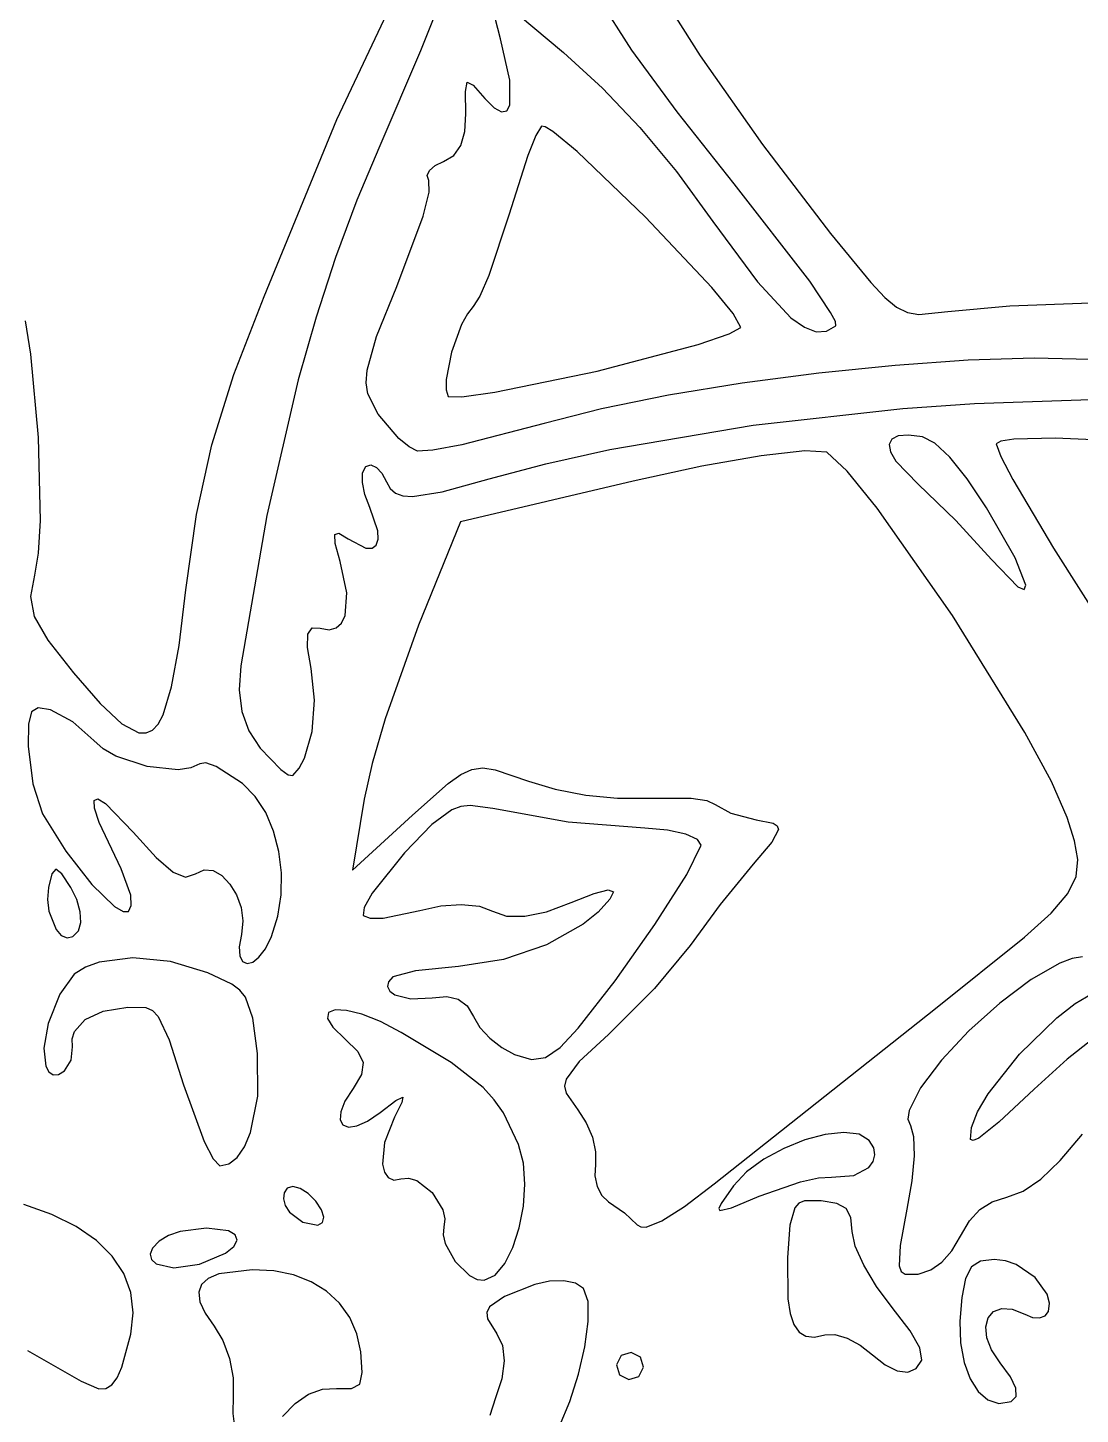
# Model space of a CAD drawing. Extents: x 9 to 1857, y 16 to 982.
# Drawn here: x 1412.2 to 1483.1, y 270.4 to 363.9 of the extents above; entities that cross this region are included whole.
import ezdxf

# ---------------------------------------------------------------- set-up
doc = ezdxf.new("R2010")
doc.units = 0

msp = doc.modelspace()

# ---------------------------------------------------------------- linework, layer by layer
at = {"layer": 'Layer 1'}
for p, q in [((1440.73635, 367.634293), (1438.631838, 362.325469)), ((1454.229934, 367.085906), (1457.4635, 361.994914)), ((1432.9792, 357.68839), (1436.762, 365.66252)), ((1452.851961, 362.376446), (1450.578363, 365.957992)), ((1444.0071, 363.13615), (1443.497838, 365.122825)), ((1445.21985, 364.752037), (1448.2459, 362.22344)), ((1444.63343, 360.352277), (1444.0071, 363.13615)), ((1438.631838, 362.325469), (1435.8737, 355.9271)), ((1448.2459, 362.22344), (1450.880847, 359.816108)), ((1455.901919, 358.205747), (1452.851961, 362.376446)), ((1457.4635, 361.994914), (1461.657741, 356.02249)), ((1441.643053, 359.593981), (1441.764725, 360.209101)), ((1441.764725, 360.209101), (1442.161834, 360.018679)), ((1442.161834, 360.018679), (1442.9541, 359.12072)), ((1444.643588, 358.666928), (1444.63343, 360.352277)), ((1450.880847, 359.816108), (1453.399225, 357.15876)), ((1441.6771, 358.07531), (1441.643053, 359.593981)), ((1442.9541, 359.12072), (1443.57936, 358.487888)), ((1441.618022, 356.877601), (1441.6771, 358.07531)), ((1443.57936, 358.487888), (1444.072252, 358.212332)), ((1444.072252, 358.212332), (1444.428439, 358.277521)), ((1444.428439, 358.277521), (1444.643588, 358.666928)), ((1459.7595, 353.36984), (1455.901919, 358.205747)), ((1428.0824, 345.76789), (1432.9792, 357.68839)), ((1446.7647, 357.25845), (1446.389658, 356.61743)), ((1447.030732, 357.213272), (1446.7647, 357.25845)), ((1447.544777, 356.887533), (1447.030732, 357.213272)), ((1453.399225, 357.15876), (1455.859816, 354.184927)), ((1441.34675, 355.940834), (1441.618022, 356.877601)), ((1446.389658, 356.61743), (1445.849137, 355.270151)), ((1449.169817, 355.54307), (1447.544777, 356.887533)), ((1435.8737, 355.9271), (1434.332446, 352.249625)), ((1440.1749, 354.86547), (1440.865103, 355.268844)), ((1440.865103, 355.268844), (1441.34675, 355.940834)), ((1445.849137, 355.270151), (1444.5609, 351.24597)), ((1453.778087, 351.123079), (1449.169817, 355.54307)), ((1461.657741, 356.02249), (1466.2417, 350.01905)), ((1439.076464, 353.917964), (1439.225638, 354.26821)), ((1439.225638, 354.26821), (1439.602567, 354.598003)), ((1439.602567, 354.598003), (1440.1749, 354.86547)), ((1439.1874, 353.58914), (1439.076464, 353.917964)), ((1439.20575, 352.797641), (1439.1874, 353.58914)), ((1455.859816, 354.184927), (1458.3214, 350.82814)), ((1464.846913, 346.810423), (1459.7595, 353.36984)), ((1438.80425, 351.187611), (1439.20575, 352.797641)), ((1434.332446, 352.249625), (1432.90603, 348.404188)), ((1437.0255, 346.44909), (1438.80425, 351.187611)), ((1444.5609, 351.24597), (1443.220762, 347.178775)), ((1458.236114, 346.377623), (1453.778087, 351.123079)), ((1458.3214, 350.82814), (1461.321953, 346.760293)), ((1466.2417, 350.01905), (1468.958239, 346.699755)), ((1432.90603, 348.404188), (1431.589983, 344.374062)), ((1443.220762, 347.178775), (1442.624058, 345.784958)), ((1461.321953, 346.760293), (1463.577325, 344.335774)), ((1466.252198, 344.697122), (1464.846913, 346.810423)), ((1435.646352, 343.059479), (1437.0255, 346.44909)), ((1459.673349, 344.626329), (1458.236114, 346.377623)), ((1468.958239, 346.699755), (1469.90422, 345.692645)), ((1426.050908, 340.519051), (1428.0824, 345.76789)), ((1442.1804, 345.08711), (1441.781766, 344.607469)), ((1442.624058, 345.784958), (1442.1804, 345.08711)), ((1469.90422, 345.692645), (1470.696788, 345.039877)), ((1470.696788, 345.039877), (1471.427025, 344.68094)), ((1474.1546, 344.762), (1478.3301, 345.147635)), ((1478.3301, 345.147635), (1483.7524, 345.33797)), ((1411.981336, 344.118829), (1412.350344, 341.889102)), ((1431.589983, 344.374062), (1430.379838, 340.142518)), ((1441.781766, 344.607469), (1441.388217, 343.877003)), ((1460.1905, 343.68585), (1459.673349, 344.626329)), ((1463.577325, 344.335774), (1464.48391, 343.690092)), ((1466.572049, 344.069727), (1466.252198, 344.697122)), ((1466.5993, 343.78094), (1466.572049, 344.069727)), ((1471.427025, 344.68094), (1472.186017, 344.555322)), ((1472.186017, 344.555322), (1474.1546, 344.76199)), ((1474.1546, 344.76199), (1474.1546, 344.762)), ((1435.020963, 340.799804), (1435.646352, 343.059479)), ((1441.388217, 343.877003), (1440.712687, 342.006933)), ((1457.326212, 342.537958), (1459.408255, 343.241096)), ((1459.408255, 343.241096), (1460.1905, 343.68585)), ((1464.48391, 343.690092), (1465.274209, 343.395638)), ((1465.274209, 343.395638), (1465.971561, 343.432543)), ((1465.971561, 343.432543), (1466.5993, 343.78094)), ((1450.5305, 340.7428), (1457.326212, 342.537958)), ((1412.350344, 341.889102), (1412.864475, 336.269702)), ((1440.712687, 342.006933), (1440.346439, 340.163573)), ((1475.515767, 341.46664), (1470.606423, 341.121153)), ((1479.962481, 341.605807), (1475.515767, 341.46664)), ((1483.723, 341.51252), (1479.962481, 341.605807)), ((1424.574988, 335.76912), (1426.050908, 340.519051)), ((1434.970024, 339.951142), (1435.020963, 340.799804)), ((1443.62065, 339.310046), (1450.5305, 340.74276)), ((1450.5305, 340.74276), (1450.5305, 340.7428)), ((1465.458013, 340.595478), (1460.294101, 339.915745)), ((1470.606423, 341.121153), (1465.458013, 340.595478)), ((1430.379838, 340.142518), (1428.259377, 331.008263)), ((1435.082442, 339.213904), (1434.970024, 339.951142)), ((1440.346439, 340.163573), (1440.339492, 339.466496)), ((1440.339492, 339.466496), (1440.4821, 339.0336)), ((1441.415103, 338.999248), (1443.62065, 339.310046)), ((1460.294101, 339.915745), (1455.338252, 339.108088)), ((1435.7639, 337.84562), (1435.082442, 339.213904)), ((1440.4821, 339.0336), (1441.415103, 338.999248)), ((1455.338252, 339.108088), (1450.81403, 338.198639)), ((1471.10268, 338.221163), (1475.949904, 338.556465)), ((1475.949904, 338.556465), (1480.4919, 338.71032)), ((1480.4919, 338.71032), (1484.400458, 338.845792)), ((1437.1696, 336.205296), (1435.7639, 337.84562)), ((1450.81403, 338.198639), (1446.945, 337.21353)), ((1461.037588, 337.082859), (1471.10268, 338.221163)), ((1446.945, 337.21353), (1441.404863, 335.777914)), ((1451.386702, 335.44869), (1461.037588, 337.082859)), ((1412.864475, 336.269702), (1412.990594, 330.671457)), ((1423.536598, 331.074749), (1424.574988, 335.76912)), ((1437.860703, 335.639325), (1437.1696, 336.205296)), ((1438.4274, 335.35191), (1437.860703, 335.639325)), ((1441.404863, 335.777914), (1439.456058, 335.408168)), ((1470.366255, 336.152844), (1470.195688, 335.792379)), ((1470.195688, 335.792379), (1470.286415, 335.296465)), ((1470.797055, 336.366446), (1470.366255, 336.152844)), ((1471.487024, 336.42177), (1470.797055, 336.366446)), ((1472.4351, 336.3074), (1471.487024, 336.42177)), ((1473.266912, 335.890974), (1472.4351, 336.3074)), ((1474.27955, 334.935555), (1473.266912, 335.890974)), ((1477.721621, 336.015521), (1477.4029, 335.82589)), ((1477.4029, 335.82589), (1477.712234, 334.98702)), ((1478.596684, 336.144465), (1477.721621, 336.015521)), ((1481.37895, 336.226691), (1478.596684, 336.144465)), ((1484.475916, 336.085367), (1481.37895, 336.226691)), ((1439.456058, 335.408168), (1438.4274, 335.35191)), ((1447.057235, 334.493558), (1451.386702, 335.44869)), ((1461.57315, 335.023859), (1457.572197, 334.323399)), ((1464.520728, 335.359689), (1461.57315, 335.023859)), ((1465.987, 335.26707), (1464.520728, 335.359689)), ((1467.362541, 333.992057), (1465.987, 335.26707)), ((1470.286415, 335.296465), (1470.639502, 334.676517)), ((1470.639502, 334.676517), (1472.137, 333.11018)), ((1475.449762, 333.466986), (1474.27955, 334.935555)), ((1477.712234, 334.98702), (1478.52487, 333.425971)), ((1434.7039, 333.235126), (1434.720434, 333.8914)), ((1434.720434, 333.8914), (1434.9285, 334.29971)), ((1434.9285, 334.29971), (1435.270073, 334.408642)), ((1435.270073, 334.408642), (1435.650113, 334.249793)), ((1435.650113, 334.249793), (1436.022295, 333.857127)), ((1436.022295, 333.857127), (1436.3403, 333.26461)), ((1443.2401, 333.47194), (1447.057235, 334.493558)), ((1457.572197, 334.323399), (1452.9458, 333.32213)), ((1469.387156, 331.498014), (1467.362541, 333.992057)), ((1434.869691, 332.421414), (1434.7039, 333.235126)), ((1436.3403, 333.26461), (1436.584608, 332.823751)), ((1436.584608, 332.823751), (1436.932464, 332.514062)), ((1440.09008, 332.608946), (1443.2401, 333.47194)), ((1452.9458, 333.32213), (1441.3177, 330.58174)), ((1472.137, 333.11018), (1474.682712, 330.673577)), ((1476.7543, 331.51111), (1475.449762, 333.466986)), ((1478.52487, 333.425971), (1481.255862, 328.794376)), ((1435.2086, 331.54079), (1434.869691, 332.421414)), ((1436.932464, 332.514062), (1437.420404, 332.336639)), ((1437.420404, 332.336639), (1438.084963, 332.29258)), ((1438.084963, 332.29258), (1440.09008, 332.608946)), ((1422.8177, 325.99259), (1423.536598, 331.074749)), ((1428.259377, 331.008263), (1426.5089, 320.8676)), ((1435.750256, 329.96049), (1435.2086, 331.54079)), ((1474.4567, 324.261145), (1469.387156, 331.498014)), ((1478.678873, 328.145305), (1476.7543, 331.51111)), ((1412.990594, 330.671457), (1412.874586, 328.468172)), ((1435.772415, 329.402053), (1435.750256, 329.96049)), ((1441.3177, 330.58174), (1438.4767, 323.61953)), ((1474.682712, 330.673577), (1477.0905, 328.04058)), ((1432.8447, 329.726795), (1433.128003, 329.815842)), ((1432.877372, 329.108848), (1432.8447, 329.726795)), ((1433.2056, 327.90445), (1432.877372, 329.108848)), ((1433.128003, 329.815842), (1433.7477, 329.43354)), ((1433.7477, 329.43354), (1434.949569, 328.805555)), ((1435.363291, 328.811921), (1435.6405, 329.014975)), ((1435.6405, 329.014975), (1435.772415, 329.402053)), ((1412.874586, 328.468172), (1412.6213, 326.97566)), ((1434.949569, 328.805555), (1435.363291, 328.811921)), ((1477.0905, 328.04058), (1478.867908, 326.19394)), ((1477.0905, 328.04058), (1477.0905, 328.04058)), ((1479.390387, 326.300881), (1478.678873, 328.145305)), ((1481.255862, 328.794376), (1484.787498, 323.245188)), ((1433.647989, 325.799607), (1433.2056, 327.90445)), ((1412.6213, 326.97566), (1412.34227, 325.538415)), ((1478.867908, 326.19394), (1479.284705, 326.016719)), ((1479.284705, 326.016719), (1479.390387, 326.300881)), ((1412.34227, 325.538415), (1412.590762, 324.201306)), ((1422.35291, 322.244321), (1422.8177, 325.99259)), ((1433.547313, 324.264933), (1433.647989, 325.799607)), ((1412.590762, 324.201306), (1413.509248, 322.606417)), ((1431.029325, 323.004746), (1431.312781, 323.430853)), ((1431.312781, 323.430853), (1431.8671, 323.41054)), ((1431.8671, 323.41054), (1432.460265, 323.307858)), ((1432.460265, 323.307858), (1432.941155, 323.426539)), ((1432.941155, 323.426539), (1433.30507, 323.750819)), ((1433.30507, 323.750819), (1433.547313, 324.264933)), ((1438.4767, 323.61953), (1436.2347, 317.298214)), ((1479.341819, 316.373089), (1474.4567, 324.261145)), ((1413.509248, 322.606417), (1415.2402, 320.39583)), ((1431.009906, 322.102301), (1431.029325, 323.004746)), ((1421.857689, 319.446424), (1422.35291, 322.244321)), ((1431.2477, 320.6936), (1431.009906, 322.102301)), ((1426.5089, 320.8676), (1426.398717, 319.244463)), ((1431.483194, 318.55059), (1431.2477, 320.6936)), ((1415.2402, 320.39583), (1417.045676, 318.324379)), ((1421.27834, 317.559238), (1421.857689, 319.446424)), ((1426.398717, 319.244463), (1426.576487, 317.790474)), ((1412.4069, 317.76496), (1412.203091, 316.947417)), ((1412.876359, 318.042443), (1412.4069, 317.76496)), ((1413.6875, 317.90356), (1412.876359, 318.042443)), ((1415.199012, 317.097318), (1413.6875, 317.90356)), ((1417.045676, 318.324379), (1418.49853, 316.965333)), ((1426.576487, 317.790474), (1427.046214, 316.48862)), ((1431.32325, 316.442058), (1431.483194, 318.55059)), ((1412.203091, 316.947417), (1412.1889, 315.46612)), ((1416.6062, 315.83455), (1415.199012, 317.097318)), ((1418.49853, 316.965333), (1419.652459, 316.358353)), ((1420.561162, 316.543101), (1420.940336, 316.944767)), ((1420.940336, 316.944767), (1421.27834, 317.559238)), ((1436.2347, 317.298214), (1435.369281, 314.282375)), ((1419.652459, 316.358353), (1420.134108, 316.349282)), ((1420.134108, 316.349282), (1420.561162, 316.543101)), ((1427.046214, 316.48862), (1427.8119, 315.32189)), ((1430.817106, 314.655961), (1431.32325, 316.442058)), ((1481.135902, 313.065061), (1479.341819, 316.373089)), ((1412.1889, 315.46612), (1412.510425, 312.917249)), ((1417.239496, 315.278036), (1416.6062, 315.83455)), ((1418.104069, 314.790449), (1417.239496, 315.278036)), ((1427.8119, 315.32189), (1429.20155, 313.884091)), ((1420.21285, 314.090709), (1418.104069, 314.790449)), ((1422.304156, 313.872647), (1420.21285, 314.090709)), ((1423.7496, 314.27358), (1423.146885, 313.987157)), ((1424.16932, 314.328338), (1423.7496, 314.27358)), ((1424.853012, 314.097264), (1424.16932, 314.328338)), ((1426.6339, 312.95119), (1424.853012, 314.097264)), ((1430.449596, 313.973814), (1430.817106, 314.655961)), ((1435.369281, 314.282375), (1434.8336, 311.87683)), ((1423.146885, 313.987157), (1422.304156, 313.872647)), ((1429.20155, 313.884091), (1429.716047, 313.522721)), ((1429.716047, 313.522721), (1430.014, 313.48028)), ((1430.014, 313.48026), (1430.449596, 313.973814)), ((1430.014, 313.48028), (1430.014, 313.48026)), ((1440.475348, 312.945003), (1441.334481, 313.55261)), ((1441.334481, 313.55261), (1442.089237, 313.891412)), ((1442.089237, 313.891412), (1442.831258, 313.988071)), ((1442.831258, 313.988071), (1443.652183, 313.869246)), ((1443.652183, 313.869246), (1445.8973, 313.09179)), ((1445.8973, 313.09179), (1447.686527, 312.554379)), ((1412.510425, 312.917249), (1413.1615, 310.88794)), ((1427.491968, 312.072021), (1426.6339, 312.95119)), ((1438.0774, 310.81673), (1440.475348, 312.945003)), ((1447.686527, 312.554379), (1449.768187, 312.159551)), ((1449.768187, 312.159551), (1451.883805, 311.944845)), ((1482.1887, 310.65047), (1481.135902, 313.065061)), ((1416.638262, 311.802015), (1416.88327, 311.915028)), ((1416.670985, 311.267431), (1416.638262, 311.802015)), ((1416.983523, 310.317635), (1416.670985, 311.267431)), ((1416.88327, 311.915028), (1417.40392, 311.60011)), ((1417.40392, 311.60011), (1419.2638, 309.66104)), ((1428.191914, 310.981753), (1427.491968, 312.072021)), ((1434.8336, 311.87683), (1434.0315, 307.09631)), ((1441.342371, 311.39163), (1440.734462, 311.16667)), ((1441.971642, 311.466074), (1441.342371, 311.39163)), ((1443.491, 311.26231), (1441.971642, 311.466074)), ((1448.560287, 310.333406), (1443.491, 311.26231)), ((1451.883805, 311.944845), (1453.7749, 311.9478)), ((1453.7749, 311.9478), (1456.847687, 311.949761)), ((1456.847687, 311.949761), (1457.918317, 311.78626)), ((1457.918317, 311.78626), (1458.4729, 311.53134)), ((1458.4729, 311.53134), (1459.530537, 310.932226)), ((1413.1615, 310.88794), (1414.726842, 308.368796)), ((1418.4564, 307.19785), (1416.983523, 310.317635)), ((1428.72495, 309.727063), (1428.191914, 310.981753)), ((1434.0315, 307.09631), (1438.0774, 310.81673)), ((1440.734462, 311.16667), (1439.386002, 310.166301)), ((1453.7381, 309.93095), (1448.560287, 310.333406)), ((1459.530537, 310.932226), (1461.2385, 310.4998)), ((1461.2385, 310.4998), (1462.376825, 310.26065)), ((1482.67476, 309.08529), (1482.1887, 310.65047)), ((1419.2638, 309.66104), (1420.806166, 307.953387)), ((1429.082287, 308.354632), (1428.72495, 309.727063)), ((1439.386002, 310.166301), (1437.5328, 308.26717)), ((1455.262345, 309.784205), (1453.7381, 309.93095)), ((1456.486337, 309.517697), (1455.262345, 309.784205)), ((1457.285436, 309.169294), (1456.486337, 309.517697)), ((1462.732825, 309.831859), (1462.291162, 308.98545)), ((1462.376825, 310.26065), (1462.653574, 310.084208)), ((1462.653574, 310.084208), (1462.732825, 309.831859)), ((1456.564503, 306.809821), (1457.535, 308.77686)), ((1457.535, 308.77686), (1457.285436, 309.169294)), ((1462.291162, 308.98545), (1461.0365, 307.49345)), ((1482.912889, 307.809207), (1482.67476, 309.08529)), ((1414.726842, 308.368796), (1416.476863, 306.137941)), ((1420.806166, 307.953387), (1421.949475, 306.963874)), ((1429.255139, 306.91114), (1429.082287, 308.354632)), ((1437.5328, 308.26717), (1435.355675, 305.552846)), ((1461.0365, 307.49345), (1458.807337, 304.774744)), ((1482.79899, 306.671312), (1482.912889, 307.809207)), ((1413.794453, 306.859655), (1413.5702, 305.93777)), ((1414.061625, 307.165673), (1413.794453, 306.859655)), ((1414.459034, 306.855238), (1414.061625, 307.165673)), ((1415.074, 305.92777), (1414.459034, 306.855238)), ((1419.097663, 305.405267), (1418.4564, 307.19785)), ((1421.949475, 306.963874), (1422.799422, 306.621916)), ((1422.799422, 306.621916), (1423.4617, 306.85693)), ((1423.4617, 306.85693), (1424.043304, 307.130109)), ((1424.043304, 307.130109), (1424.652436, 307.068862)), ((1424.652436, 307.068862), (1425.247428, 306.728341)), ((1425.247428, 306.728341), (1425.786612, 306.163696)), ((1429.234717, 305.443266), (1429.255139, 306.91114)), ((1454.409325, 303.429415), (1456.564503, 306.809821)), ((1482.228962, 305.520692), (1482.79899, 306.671312)), ((1413.5702, 305.93777), (1413.498227, 305.114011)), ((1415.469473, 305.113737), (1415.074, 305.92777)), ((1416.476863, 306.137941), (1418.018252, 304.640836)), ((1425.786612, 306.163696), (1426.22832, 305.430079)), ((1450.319897, 305.533609), (1451.268775, 305.77911)), ((1451.268775, 305.77911), (1451.622641, 305.648051)), ((1451.622641, 305.648051), (1451.3835, 305.14061)), ((1413.498227, 305.114011), (1413.576828, 304.336284)), ((1415.696412, 304.292864), (1415.469473, 305.113737)), ((1418.9578, 304.32295), (1419.13358, 304.728157)), ((1419.13358, 304.728157), (1419.097663, 305.405267)), ((1426.22832, 305.430079), (1426.530883, 304.58264)), ((1429.012233, 303.99769), (1429.234717, 305.443266)), ((1435.355675, 305.552846), (1434.817247, 304.577534)), ((1438.5822, 304.38533), (1439.98128, 304.690535)), ((1439.98128, 304.690535), (1441.370562, 304.78373)), ((1441.370562, 304.78373), (1442.589464, 304.6664)), ((1447.112514, 304.299994), (1448.774, 304.91137)), ((1448.774, 304.91137), (1450.319897, 305.533609)), ((1451.3835, 305.14061), (1450.586742, 304.274864)), ((1458.807337, 304.774744), (1456.78, 302.0194)), ((1481.098709, 304.206439), (1482.228962, 305.520692)), ((1413.576828, 304.336284), (1414.069175, 303.088685)), ((1415.73827, 303.560788), (1415.696412, 304.292864)), ((1418.018252, 304.640836), (1418.5878, 304.306646)), ((1418.5878, 304.306646), (1418.9577, 304.32294)), ((1418.9577, 304.32294), (1418.9578, 304.32295)), ((1426.530883, 304.58264), (1426.652632, 303.67653)), ((1428.5789, 302.62109), (1429.012233, 303.99769)), ((1434.817247, 304.577534), (1434.7666, 304.04165)), ((1434.7666, 304.04165), (1435.235409, 303.86632)), ((1435.235409, 303.86632), (1436.111075, 303.872675)), ((1436.111075, 303.872675), (1438.5822, 304.38533)), ((1442.589464, 304.6664), (1443.4774, 304.34003)), ((1443.4774, 304.34003), (1444.410505, 304.008532)), ((1444.410505, 304.008532), (1445.640112, 303.997118)), ((1445.640112, 303.997118), (1447.112514, 304.299994)), ((1450.586742, 304.274864), (1449.585806, 303.464718)), ((1479.30413, 302.577642), (1481.098709, 304.206439)), ((1414.069175, 303.088685), (1414.424632, 302.703695)), ((1415.208389, 302.623537), (1415.5784, 303.01325)), ((1415.5784, 303.01325), (1415.5785, 303.01315)), ((1415.5785, 303.01315), (1415.73827, 303.560788)), ((1426.652632, 303.67653), (1426.5519, 302.7669)), ((1449.585806, 303.464718), (1447.106175, 302.071075)), ((1451.743584, 299.638406), (1454.409325, 303.429415)), ((1414.424632, 302.703695), (1414.814084, 302.534499)), ((1414.814084, 302.534499), (1415.208389, 302.623537)), ((1426.5519, 302.7669), (1426.412509, 301.928408)), ((1426.412509, 301.928408), (1426.453381, 301.319382)), ((1428.170912, 301.801918), (1428.5789, 302.62109)), ((1447.106175, 302.071075), (1444.214156, 301.07938)), ((1456.78, 302.0194), (1454.388862, 299.111489)), ((1473.3056, 297.77277), (1479.30413, 302.577642)), ((1419.235463, 301.179389), (1416.973786, 300.896182)), ((1421.778333, 300.943571), (1419.235463, 301.179389)), ((1424.2944, 300.18569), (1421.778333, 300.943571)), ((1426.453381, 301.319382), (1426.640494, 300.942271)), ((1426.640494, 300.942271), (1426.939825, 300.799521)), ((1427.317353, 300.893581), (1427.739056, 301.226897)), ((1427.739056, 301.226897), (1428.170912, 301.801918)), ((1444.214156, 301.07938), (1441.1793, 300.60933)), ((1482.512178, 301.141511), (1481.679039, 300.836684)), ((1483.2236, 301.24834), (1482.512178, 301.141511)), ((1415.3013, 300.09699), (1414.327488, 298.743376)), ((1416.044644, 300.560895), (1415.3013, 300.09699)), ((1416.973786, 300.896182), (1416.044644, 300.560895)), ((1425.918141, 299.40571), (1424.2944, 300.18569)), ((1426.939825, 300.799521), (1427.317353, 300.893581)), ((1438.288412, 300.317335), (1436.7521, 299.91917)), ((1441.1793, 300.60933), (1438.288412, 300.317335)), ((1481.679039, 300.836684), (1479.750375, 299.733739)), ((1426.449327, 299.007243), (1425.918141, 299.40571)), ((1436.46106, 299.575563), (1436.406141, 299.248644)), ((1436.406141, 299.248644), (1436.558357, 298.953852)), ((1436.7521, 299.91917), (1436.46106, 299.575563)), ((1449.2414, 296.43956), (1451.743584, 299.638406)), ((1454.388862, 299.111489), (1451.285, 296.02597)), ((1479.750375, 299.733739), (1477.643136, 298.140917)), ((1414.327488, 298.743376), (1413.5357, 296.77225)), ((1426.8381, 298.530439), (1426.449327, 299.007243)), ((1427.322534, 297.123754), (1426.8381, 298.530439)), ((1436.558357, 298.953852), (1436.888725, 298.706629)), ((1436.888725, 298.706629), (1437.967972, 298.41665)), ((1437.967972, 298.41665), (1439.412, 298.50223)), ((1439.412, 298.50237), (1440.385747, 298.589162)), ((1439.412, 298.50223), (1439.412, 298.50237)), ((1440.385747, 298.589162), (1441.166125, 298.409075)), ((1441.166125, 298.409075), (1441.766091, 297.956137)), ((1477.643136, 298.140917), (1475.56285, 296.259629)), ((1482.722718, 298.10435), (1483.8631, 298.78014)), ((1416.02085, 297.03699), (1417.234759, 297.599121)), ((1417.234759, 297.599121), (1418.8991, 297.87076)), ((1418.8991, 297.87076), (1420.120209, 297.833005)), ((1420.120209, 297.833005), (1420.56153, 297.633823)), ((1420.56153, 297.633823), (1420.942825, 297.240792)), ((1420.942825, 297.240792), (1421.683728, 295.652246)), ((1432.430394, 297.499163), (1432.35915, 297.104962)), ((1432.8739, 297.681461), (1432.430394, 297.499163)), ((1433.637431, 297.645523), (1432.8739, 297.681461)), ((1434.66875, 297.385015), (1433.637431, 297.645523)), ((1435.915619, 296.893602), (1434.66875, 297.385015)), ((1441.766091, 297.956137), (1442.1986, 297.22438)), ((1442.1986, 297.22438), (1442.629062, 296.496313)), ((1458.4131, 285.96347), (1473.3056, 297.77277)), ((1481.4817, 297.147628), (1482.722718, 298.10435)), ((1413.5357, 296.77225), (1413.255786, 295.092242)), ((1415.313416, 296.224449), (1416.02085, 297.03699)), ((1427.6397, 294.74953), (1427.322534, 297.123754)), ((1432.35915, 297.104962), (1432.712406, 296.505193)), ((1432.712406, 296.505193), (1433.5424, 295.70619)), ((1437.3258, 296.16495), (1435.915619, 296.893602)), ((1442.629062, 296.496313), (1443.291575, 295.773496)), ((1448.02497, 295.140204), (1449.2414, 296.43956)), ((1478.970175, 294.694188), (1481.4817, 297.147628)), ((1415.16714, 295.7368), (1415.313416, 296.224449)), ((1415.1685, 295.20158), (1415.16714, 295.7368)), ((1421.683728, 295.652246), (1422.6597, 292.62549)), ((1433.5424, 295.70619), (1434.402384, 294.871187)), ((1440.677469, 294.125521), (1437.3258, 296.16495)), ((1443.291575, 295.773496), (1444.0958, 295.139489)), ((1451.285, 296.02597), (1449.320273, 294.201993)), ((1475.56285, 296.259629), (1473.715045, 294.291286)), ((1483.867475, 295.677445), (1482.177806, 294.353455)), ((1413.255786, 295.092242), (1413.390688, 293.877371)), ((1415.077725, 294.281431), (1415.1685, 295.20158)), ((1427.663948, 291.863296), (1427.6397, 294.74953)), ((1434.402384, 294.871187), (1434.764275, 294.123615)), ((1444.0958, 295.139489), (1444.9514, 294.67785)), ((1444.9514, 294.67785), (1446.090711, 294.345894)), ((1446.090711, 294.345894), (1447.044987, 294.471164)), ((1447.044987, 294.471164), (1448.02497, 295.140204)), ((1476.873362, 292.025418), (1478.970175, 294.694188)), ((1413.390688, 293.877371), (1413.593769, 293.501599)), ((1413.593769, 293.501599), (1413.876645, 293.310795)), ((1414.231346, 293.327854), (1414.6499, 293.57567)), ((1414.6499, 293.5757), (1415.077725, 294.281431)), ((1414.6499, 293.57567), (1414.6499, 293.5757)), ((1434.764275, 294.123615), (1434.648753, 293.335596)), ((1442.834125, 292.451543), (1440.677469, 294.125521)), ((1449.320273, 294.201993), (1448.427363, 293.010488)), ((1473.715045, 294.291286), (1472.30525, 292.437299)), ((1482.177806, 294.353455), (1479.9622, 292.32748)), ((1413.876645, 293.310795), (1414.231346, 293.327854)), ((1422.6597, 292.62549), (1424.05845, 288.809559)), ((1434.648753, 293.335596), (1434.0765, 292.37925)), ((1448.427363, 293.010488), (1448.332479, 292.528468)), ((1448.332479, 292.528468), (1448.44512, 292.056436)), ((1427.171288, 289.410115), (1427.663948, 291.863296)), ((1434.0765, 292.37925), (1433.534686, 291.521908)), ((1436.95963, 291.572108), (1437.428612, 291.806826)), ((1437.428612, 291.806826), (1437.375089, 291.441637)), ((1443.594355, 291.62723), (1442.834125, 292.451543)), ((1444.211869, 290.74504), (1443.594355, 291.62723)), ((1448.44512, 292.056436), (1449.2124, 290.94482)), ((1472.30525, 292.437299), (1471.538992, 290.89908)), ((1476.150735, 290.799535), (1476.873362, 292.025418)), ((1479.9622, 292.32748), (1477.587962, 290.113774)), ((1433.254708, 290.814419), (1433.215585, 290.275423)), ((1433.534686, 291.521908), (1433.254708, 290.814419)), ((1435.048047, 290.177176), (1435.8985, 290.76025)), ((1435.8966, 290.75995), (1436.95963, 291.572108)), ((1435.8985, 290.76025), (1435.8966, 290.75995)), ((1437.375089, 291.441637), (1436.8706, 290.45407)), ((1445.2268, 288.60804), (1444.211869, 290.74504)), ((1449.2124, 290.94482), (1449.782869, 290.075655)), ((1471.538992, 290.89908), (1471.461417, 290.311325)), ((1475.7361, 289.74692), (1476.150735, 290.799535)), ((1433.215585, 290.275423), (1433.396338, 289.92356)), ((1433.396338, 289.92356), (1433.775985, 289.777471)), ((1433.775985, 289.777471), (1434.333548, 289.855796)), ((1434.333548, 289.855796), (1435.048047, 290.177176)), ((1436.8706, 290.45407), (1436.203414, 288.741123)), ((1449.782869, 290.075655), (1450.198425, 289.090625)), ((1471.461417, 290.311325), (1471.6218, 289.87804)), ((1471.6218, 289.87804), (1471.840166, 289.147813)), ((1475.6728, 288.944343), (1475.7361, 289.74692)), ((1477.587962, 290.113774), (1476.224125, 289.026345)), ((1424.05845, 288.809559), (1424.662931, 287.631917)), ((1426.76723, 288.453459), (1427.171288, 289.410115)), ((1450.198425, 289.090625), (1450.419919, 288.110785)), ((1464.507463, 288.912683), (1463.093791, 288.346757)), ((1465.892976, 289.283421), (1464.507463, 288.912683)), ((1467.147555, 289.424583), (1465.892976, 289.283421)), ((1468.168422, 289.301776), (1467.147555, 289.424583)), ((1468.8528, 288.88061), (1468.168422, 289.301776)), ((1469.149464, 288.386097), (1468.8528, 288.88061)), ((1471.840166, 289.147813), (1471.868875, 287.84281)), ((1475.859266, 288.867219), (1475.6728, 288.944343)), ((1476.224125, 289.026345), (1475.859266, 288.867219)), ((1481.712869, 287.540108), (1483.2184, 289.30751)), ((1426.277283, 287.734114), (1426.76723, 288.453459)), ((1436.203414, 288.741123), (1436.071588, 287.286055)), ((1445.551176, 287.355494), (1445.2268, 288.60804)), ((1450.419919, 288.110785), (1450.4082, 287.25719)), ((1463.093791, 288.346757), (1461.754739, 287.620036)), ((1469.118421, 287.460578), (1469.231505, 287.906425)), ((1469.231505, 287.906425), (1469.149464, 288.386097)), ((1424.662931, 287.631917), (1425.0975, 287.17942)), ((1425.0975, 287.17942), (1425.715891, 287.295096)), ((1425.715891, 287.295096), (1426.277283, 287.734114)), ((1436.071588, 287.286055), (1436.197355, 286.74389)), ((1445.650783, 285.937992), (1445.551176, 287.355494)), ((1450.4082, 287.25719), (1450.371517, 286.496794)), ((1461.754739, 287.620036), (1460.593083, 286.76691)), ((1467.803414, 286.515859), (1468.829713, 287.067544)), ((1468.829713, 287.067544), (1469.118421, 287.460578)), ((1471.868875, 287.84281), (1471.715597, 286.147785)), ((1480.4032, 286.277751), (1481.712869, 287.540108)), ((1436.197355, 286.74389), (1436.446067, 286.372592)), ((1436.446067, 286.372592), (1436.814093, 286.207627)), ((1436.814093, 286.207627), (1437.2978, 286.28446)), ((1437.2978, 286.28446), (1437.815164, 286.347752)), ((1437.815164, 286.347752), (1438.366853, 286.189084)), ((1438.366853, 286.189084), (1439.416275, 285.381525)), ((1450.371517, 286.496794), (1450.525138, 285.770713)), ((1460.593083, 286.76691), (1459.7116, 285.82177)), ((1461.441, 285.13017), (1464.214363, 286.091728)), ((1464.214363, 286.091728), (1465.426242, 286.349633)), ((1465.426242, 286.349633), (1466.3086, 286.40326)), ((1466.3086, 286.40326), (1467.803414, 286.515859)), ((1466.3086, 286.40326), (1466.3086, 286.40326)), ((1471.715597, 286.147785), (1471.388, 284.24749)), ((1479.228306, 285.469551), (1480.4032, 286.277751)), ((1429.441536, 285.352818), (1429.397837, 284.946255)), ((1429.6503, 285.66171), (1429.441536, 285.352818)), ((1430.021309, 285.774616), (1429.6503, 285.66171)), ((1430.5069, 285.647577), (1430.021309, 285.774616)), ((1431.044091, 285.309253), (1430.5069, 285.647577)), ((1431.5699, 284.7883), (1431.044091, 285.309253)), ((1439.416275, 285.381525), (1440.132209, 284.213096)), ((1445.550376, 284.453516), (1445.650783, 285.937992)), ((1450.525138, 285.770713), (1450.840214, 285.1612)), ((1450.840214, 285.1612), (1451.2879, 284.75051)), ((1456.401497, 284.422934), (1458.4131, 285.96347)), ((1459.7116, 285.82177), (1458.879459, 284.620697)), ((1459.582028, 284.339734), (1461.441, 285.13017)), ((1477.13417, 284.75062), (1478.1271, 285.06462)), ((1478.1271, 285.06462), (1479.228306, 285.469551)), ((1413.796089, 283.893415), (1411.8924, 284.55826)), ((1429.397837, 284.946255), (1429.514695, 284.494857)), ((1429.514695, 284.494857), (1429.7876, 284.05146)), ((1431.955192, 284.209215), (1431.5699, 284.7883)), ((1432.109512, 283.712579), (1431.955192, 284.209215)), ((1440.132209, 284.213096), (1440.267039, 283.603341)), ((1445.274713, 283.000044), (1445.550376, 284.453516)), ((1451.2879, 284.75051), (1452.361025, 284.01132)), ((1454.87115, 283.451569), (1456.401497, 284.422934)), ((1458.879459, 284.620697), (1458.728846, 284.297465)), ((1458.728846, 284.297465), (1458.782225, 284.148298)), ((1458.782225, 284.148298), (1459.582028, 284.339734)), ((1463.834638, 284.342001), (1463.50873, 283.161756)), ((1464.10869, 284.644721), (1463.834638, 284.342001)), ((1464.483327, 284.800426), (1464.10869, 284.644721)), ((1465.6139, 284.80455), (1464.483327, 284.800426)), ((1466.658691, 284.631105), (1465.6139, 284.80455)), ((1467.2919, 284.290785), (1466.658691, 284.631105)), ((1467.606584, 283.692173), (1467.2919, 284.290785)), ((1471.388, 284.24749), (1470.926898, 281.801357)), ((1475.615073, 283.46344), (1476.310563, 284.228536)), ((1476.310563, 284.228536), (1477.13417, 284.75062)), ((1415.429711, 283.08633), (1413.796089, 283.893415)), ((1429.7876, 284.05146), (1430.700787, 283.373097)), ((1430.700787, 283.373097), (1431.7072, 283.17805)), ((1431.7072, 283.17805), (1432.028352, 283.35124)), ((1432.028352, 283.35124), (1432.109512, 283.712579)), ((1440.267039, 283.603341), (1440.2008, 283.03511)), ((1452.361025, 284.01132), (1453.2243, 283.20049)), ((1453.2243, 283.20049), (1453.2243, 283.20037)), ((1453.2243, 283.20037), (1453.46162, 283.052977)), ((1453.814578, 283.045379), (1454.87115, 283.451569)), ((1467.6958, 282.74385), (1467.606584, 283.692173)), ((1475.0065, 282.4204), (1475.615073, 283.46344)), ((1416.785062, 282.146957), (1415.429711, 283.08633)), ((1421.640403, 282.468569), (1421.0162, 282.09331)), ((1422.431408, 282.741257), (1421.640403, 282.468569)), ((1424.199087, 282.974688), (1422.431408, 282.741257)), ((1425.689773, 282.785129), (1424.199087, 282.974688)), ((1426.134536, 282.529081), (1425.689773, 282.785129)), ((1426.274, 282.16411), (1426.134536, 282.529081)), ((1431.7072, 283.17805), (1431.7072, 283.17805)), ((1440.2008, 283.03511), (1440.149618, 282.524231)), ((1440.149618, 282.524231), (1440.28113, 281.937647)), ((1444.848547, 281.675556), (1445.274713, 283.000044)), ((1453.46162, 283.052977), (1453.814578, 283.045379)), ((1463.50873, 283.161756), (1463.3465, 280.99217)), ((1467.911453, 281.762987), (1467.6958, 282.74385)), ((1474.425747, 281.435936), (1475.0067, 282.4204)), ((1475.0067, 282.4204), (1475.0065, 282.4204)), ((1417.853937, 281.085246), (1416.785062, 282.146957)), ((1420.578596, 281.626524), (1420.418017, 281.206093)), ((1421.0162, 282.09331), (1420.578596, 281.626524)), ((1425.490912, 281.28775), (1426.045633, 281.736991)), ((1426.045633, 281.736991), (1426.274, 282.16411)), ((1440.28113, 281.937647), (1440.949938, 280.725041)), ((1444.296636, 280.578033), (1444.848547, 281.675556)), ((1468.4923, 280.471675), (1467.911453, 281.762987)), ((1470.926898, 281.801357), (1470.872437, 280.420475)), ((1473.750275, 280.675824), (1474.425747, 281.435936)), ((1418.628133, 279.911151), (1417.853937, 281.085246)), ((1420.418017, 281.206093), (1420.507027, 280.847724)), ((1420.507027, 280.847724), (1420.818187, 280.567122)), ((1420.818187, 280.567122), (1421.997214, 280.302046)), ((1421.997214, 280.302046), (1423.7356, 280.53651)), ((1423.7356, 280.53652), (1425.490912, 281.28775)), ((1423.7356, 280.53651), (1423.7356, 280.53652)), ((1440.949938, 280.725041), (1441.922627, 279.772642)), ((1443.643735, 279.805455), (1444.296636, 280.578033)), ((1463.3465, 280.99217), (1463.365147, 278.214477)), ((1469.349747, 279.037743), (1468.4923, 280.471675)), ((1470.872437, 280.420475), (1471.011265, 280.052257)), ((1472.990616, 280.149327), (1473.750275, 280.675824)), ((1476.347588, 280.752233), (1475.73475, 280.362748)), ((1477.2764, 280.85689), (1476.347588, 280.752233)), ((1478.026868, 280.765237), (1477.2764, 280.85689)), ((1478.757886, 280.512528), (1478.026868, 280.765237)), ((1480.032063, 279.648321), (1478.757886, 280.512528)), ((1419.099445, 278.634622), (1418.628133, 279.911151)), ((1424.310767, 279.580579), (1423.859762, 279.168409)), ((1425.032105, 279.88242), (1424.310767, 279.580579)), ((1427.2916, 280.16374), (1425.032105, 279.88242)), ((1428.731952, 280.094343), (1427.2916, 280.16374)), ((1430.058037, 279.820089), (1428.731952, 280.094343)), ((1431.251748, 279.354666), (1430.058037, 279.820089)), ((1441.922627, 279.772642), (1442.43399, 279.511317)), ((1442.43399, 279.511317), (1442.9146, 279.4558)), ((1442.9146, 279.4558), (1443.643735, 279.805455)), ((1471.011265, 280.052257), (1471.268033, 279.857656)), ((1471.268033, 279.857656), (1472.1571, 279.86571)), ((1472.1571, 279.86571), (1472.990616, 280.149327)), ((1475.343088, 279.577408), (1475.0778, 278.28519)), ((1475.73475, 280.362748), (1475.343088, 279.577408)), ((1480.839908, 278.513021), (1480.032063, 279.648321)), ((1419.259669, 277.265611), (1419.099445, 278.634622)), ((1423.859762, 279.168409), (1423.677638, 278.643753)), ((1423.677638, 278.643753), (1423.762939, 278.004456)), ((1432.294975, 278.711762), (1431.251748, 279.354666)), ((1433.169612, 277.905065), (1432.294975, 278.711762)), ((1446.3219, 279.16087), (1444.290752, 278.37187)), ((1447.321687, 279.392496), (1446.3219, 279.16087)), ((1448.27445, 279.420299), (1447.321687, 279.392496)), ((1449.072412, 279.252882), (1448.27445, 279.420299)), ((1449.6078, 278.89885), (1449.072412, 279.252882)), ((1449.909417, 278.033412), (1449.6078, 278.89885)), ((1470.3952, 277.62902), (1469.349747, 279.037743)), ((1480.988012, 277.921446), (1480.839908, 278.513021)), ((1423.762939, 278.004456), (1424.114211, 277.24836)), ((1433.85755, 276.948262), (1433.169612, 277.905065)), ((1443.264987, 277.657224), (1443.0926, 277.280477)), ((1444.290752, 278.37187), (1443.264987, 277.657224)), ((1449.92002, 276.66855), (1449.909417, 278.033412)), ((1463.365147, 278.214477), (1463.515851, 277.217251)), ((1471.60438, 276.057016), (1470.3952, 277.62902)), ((1475.0778, 278.28519), (1474.942532, 276.698083)), ((1480.9224, 277.35538), (1480.988012, 277.921446)), ((1419.1006, 275.81407), (1419.259669, 277.265611)), ((1424.114211, 277.24836), (1424.73, 276.37331)), ((1434.340682, 275.855041), (1433.85755, 276.948262)), ((1443.0926, 277.280477), (1443.12773, 276.865551)), ((1443.12773, 276.865551), (1443.7621, 275.84547)), ((1449.686492, 274.975161), (1449.92002, 276.66855)), ((1463.515851, 277.217251), (1463.7668, 276.468684)), ((1474.942532, 276.698083), (1475.005477, 275.230239)), ((1476.713425, 276.313544), (1476.87055, 276.914278)), ((1476.87055, 276.914278), (1477.231863, 277.341691)), ((1477.231863, 277.341691), (1477.775991, 277.553387)), ((1477.775991, 277.553387), (1478.481561, 277.506969)), ((1478.481561, 277.506969), (1479.3272, 277.16004)), ((1479.3272, 277.16004), (1479.850641, 276.951671)), ((1479.850641, 276.951671), (1480.325875, 276.919048)), ((1480.325875, 276.919048), (1480.700572, 277.055755)), ((1480.700572, 277.055755), (1480.9224, 277.35538)), ((1418.502233, 273.598752), (1419.1006, 275.81407)), ((1424.73, 276.37331), (1425.309264, 275.402054)), ((1434.6009, 274.63909), (1434.340682, 275.855041)), ((1443.7621, 275.84547), (1444.150041, 275.06122)), ((1463.7668, 276.468684), (1464.122486, 275.959458)), ((1464.122486, 275.959458), (1464.587403, 275.680256)), ((1465.166043, 275.621762), (1465.8629, 275.77466)), ((1465.8629, 275.77466), (1466.529659, 275.807173)), ((1465.8629, 275.77466), (1465.8629, 275.77466)), ((1466.529659, 275.807173), (1467.358025, 275.562788)), ((1472.255138, 274.903934), (1471.60438, 276.057016)), ((1476.781859, 275.581887), (1476.713425, 276.313544)), ((1425.309264, 275.402054), (1425.744163, 274.186711)), ((1444.150041, 275.06122), (1444.2647, 274.027725)), ((1449.255712, 273.12414), (1449.686492, 274.975161)), ((1464.587403, 275.680256), (1465.166043, 275.621762)), ((1467.358025, 275.562788), (1468.242528, 275.085921)), ((1468.242528, 275.085921), (1469.0777, 274.42099)), ((1472.382527, 274.080774), (1472.255138, 274.903934)), ((1475.005477, 275.230239), (1475.246492, 273.923849)), ((1477.097227, 274.761704), (1476.781859, 275.581887)), ((1412.138262, 274.727185), (1415.7512, 272.65412)), ((1425.744163, 274.186711), (1425.99263, 272.88245)), ((1434.697853, 273.236684), (1434.6009, 274.63909)), ((1444.2647, 274.027725), (1444.107559, 272.822007)), ((1452.1488, 274.38739), (1451.820237, 273.76387)), ((1452.822563, 274.594018), (1452.1488, 274.38739)), ((1453.446, 274.26549), (1452.822563, 274.594018)), ((1453.6527, 273.59169), (1453.446, 274.26549)), ((1469.0777, 274.42099), (1469.923995, 273.745298)), ((1472.0216, 273.49854), (1472.382527, 274.080774)), ((1475.246492, 273.923849), (1475.645438, 272.821101)), ((1477.6809, 273.89539), (1477.097227, 274.761704)), ((1478.370872, 272.945695), (1477.6809, 273.89539)), ((1418.179793, 272.881847), (1418.502233, 273.598752)), ((1434.524375, 272.459934), (1434.697853, 273.236684)), ((1448.674563, 271.286383), (1449.255712, 273.12414)), ((1451.820237, 273.76387), (1452.0268, 273.09007)), ((1452.0268, 273.09007), (1452.650375, 272.761546)), ((1452.650375, 272.761546), (1453.3242, 272.96817)), ((1453.3242, 272.96817), (1453.6527, 273.59169)), ((1453.3242, 272.96817), (1453.3242, 272.96817)), ((1469.923995, 273.745298), (1470.733213, 273.354898)), ((1470.733213, 273.354898), (1471.450648, 273.266931)), ((1471.450648, 273.266931), (1472.0216, 273.49854)), ((1478.729025, 272.175974), (1478.370872, 272.945695)), ((1415.7512, 272.65412), (1416.944298, 272.128927)), ((1416.944298, 272.128927), (1417.415421, 272.160704)), ((1417.415421, 272.160704), (1417.822387, 272.407087)), ((1417.822387, 272.407087), (1418.179793, 272.881847)), ((1425.99263, 272.88245), (1426.0126, 271.64444)), ((1431.082612, 271.769232), (1432.015058, 272.111047)), ((1432.015058, 272.111047), (1432.957, 272.1687)), ((1432.957, 272.1687), (1433.978184, 272.155165)), ((1433.978184, 272.155165), (1434.524375, 272.459934)), ((1444.107559, 272.822007), (1443.6801, 271.52109)), ((1475.645438, 272.821101), (1476.182172, 271.964188)), ((1476.182172, 271.964188), (1476.836555, 271.395298)), ((1478.747316, 271.614713), (1478.729025, 272.175974)), ((1426.0126, 271.64444), (1425.970767, 270.472584)), ((1429.334, 270.27892), (1430.181611, 271.154707)), ((1430.181611, 271.154707), (1431.082612, 271.769232)), ((1443.6801, 271.52109), (1443.293363, 270.341949)), ((1447.989923, 269.632785), (1448.674563, 271.286383)), ((1476.836555, 271.395298), (1477.588444, 271.156622)), ((1477.588444, 271.156622), (1478.4177, 271.29035)), ((1478.4177, 271.2904), (1478.747316, 271.614713)), ((1478.4177, 271.29035), (1478.4177, 271.2904)), ((1425.970767, 270.472584), (1426.083214, 269.577031))]:
    msp.add_line(p, q, dxfattribs=at)

doc.saveas('drawing.dxf')
